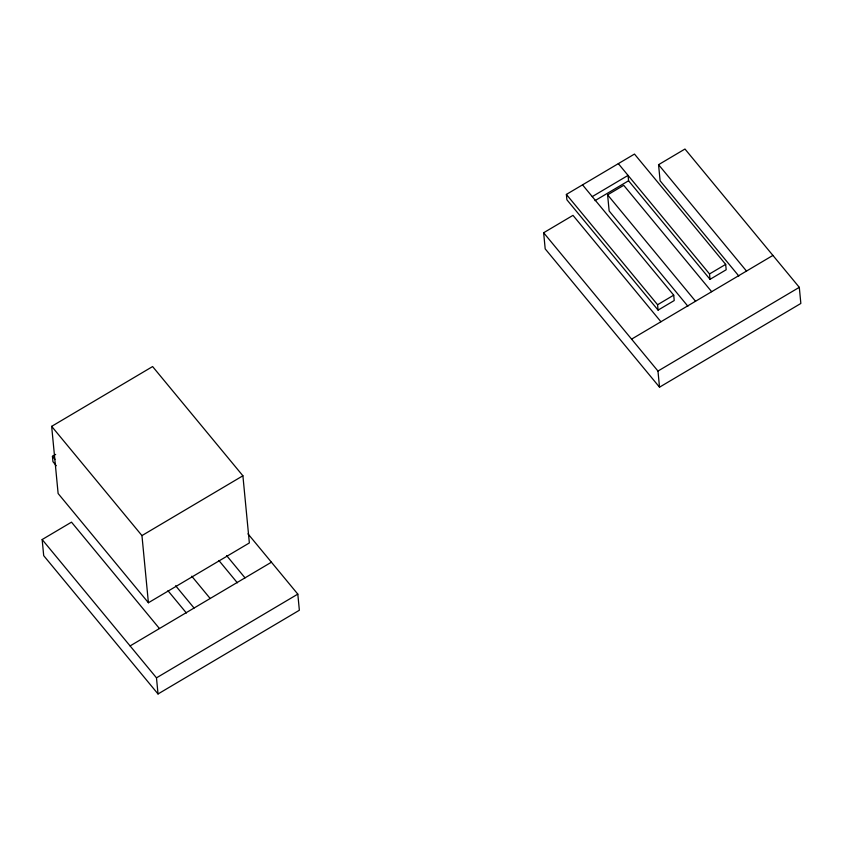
<?xml version="1.0" encoding="UTF-8"?>
<svg xmlns="http://www.w3.org/2000/svg" width="843" height="843" viewBox="0 0 843 843"><rect width="100%" height="100%" fill="white"/><g stroke="black" fill="none" stroke-linecap="round" stroke-linejoin="round"><path stroke-width="1.26" d="M51.655 426.358L152.604 366.557L242.9 475.789L249.359 542.945L148.41 602.745L58.125 493.524L51.655 426.358L141.951 535.59L148.41 602.745M56.302 465.726L52.951 461.679L52.435 456.305L55.67 454.388M582.524 184.849L673.715 295.166L674.231 300.54L658.088 310.108L566.896 199.791L566.38 194.417L634.484 154.069L725.675 264.386L726.192 269.76L710.038 279.328L628.572 180.771L628.056 175.407L592.25 196.609M595 200.655L628.572 180.771M738.837 276.04L660.111 180.792L658.562 164.68L684.969 149.032L799.301 287.337L800.85 303.459L659.521 387.179L545.189 248.875L543.64 232.752L572.987 215.365L660.933 321.752M687.888 306.22L609.152 210.982L607.603 194.859L623.725 185.312L711.661 291.699M247.968 533.84L297.811 594.125L299.36 610.248L158.031 693.968L43.699 555.663L42.15 539.541L71.497 522.154L159.443 628.541M141.951 535.59L242.9 475.789M658.088 310.108L657.572 304.734L673.715 295.166M710.038 279.328L709.521 273.954L725.675 264.386M631.586 339.139L772.915 255.418M130.096 645.928L271.425 562.207M659.521 387.179L657.972 371.057L799.301 287.337M158.031 693.968L156.482 677.846L297.811 594.125M658.562 164.68L746.498 271.067M618.33 163.637L709.521 273.954M607.603 194.859L695.549 301.246M566.38 194.417L657.572 304.734M543.64 232.752L657.972 371.057M226.588 555.558L245.018 577.855M218.927 560.532L237.357 582.829M191.751 576.201L210.17 598.488M175.629 585.748L194.059 608.035M167.968 590.722L186.398 613.009M52.435 456.305L54.953 459.34M42.15 539.541L156.482 677.846"/></g></svg>
